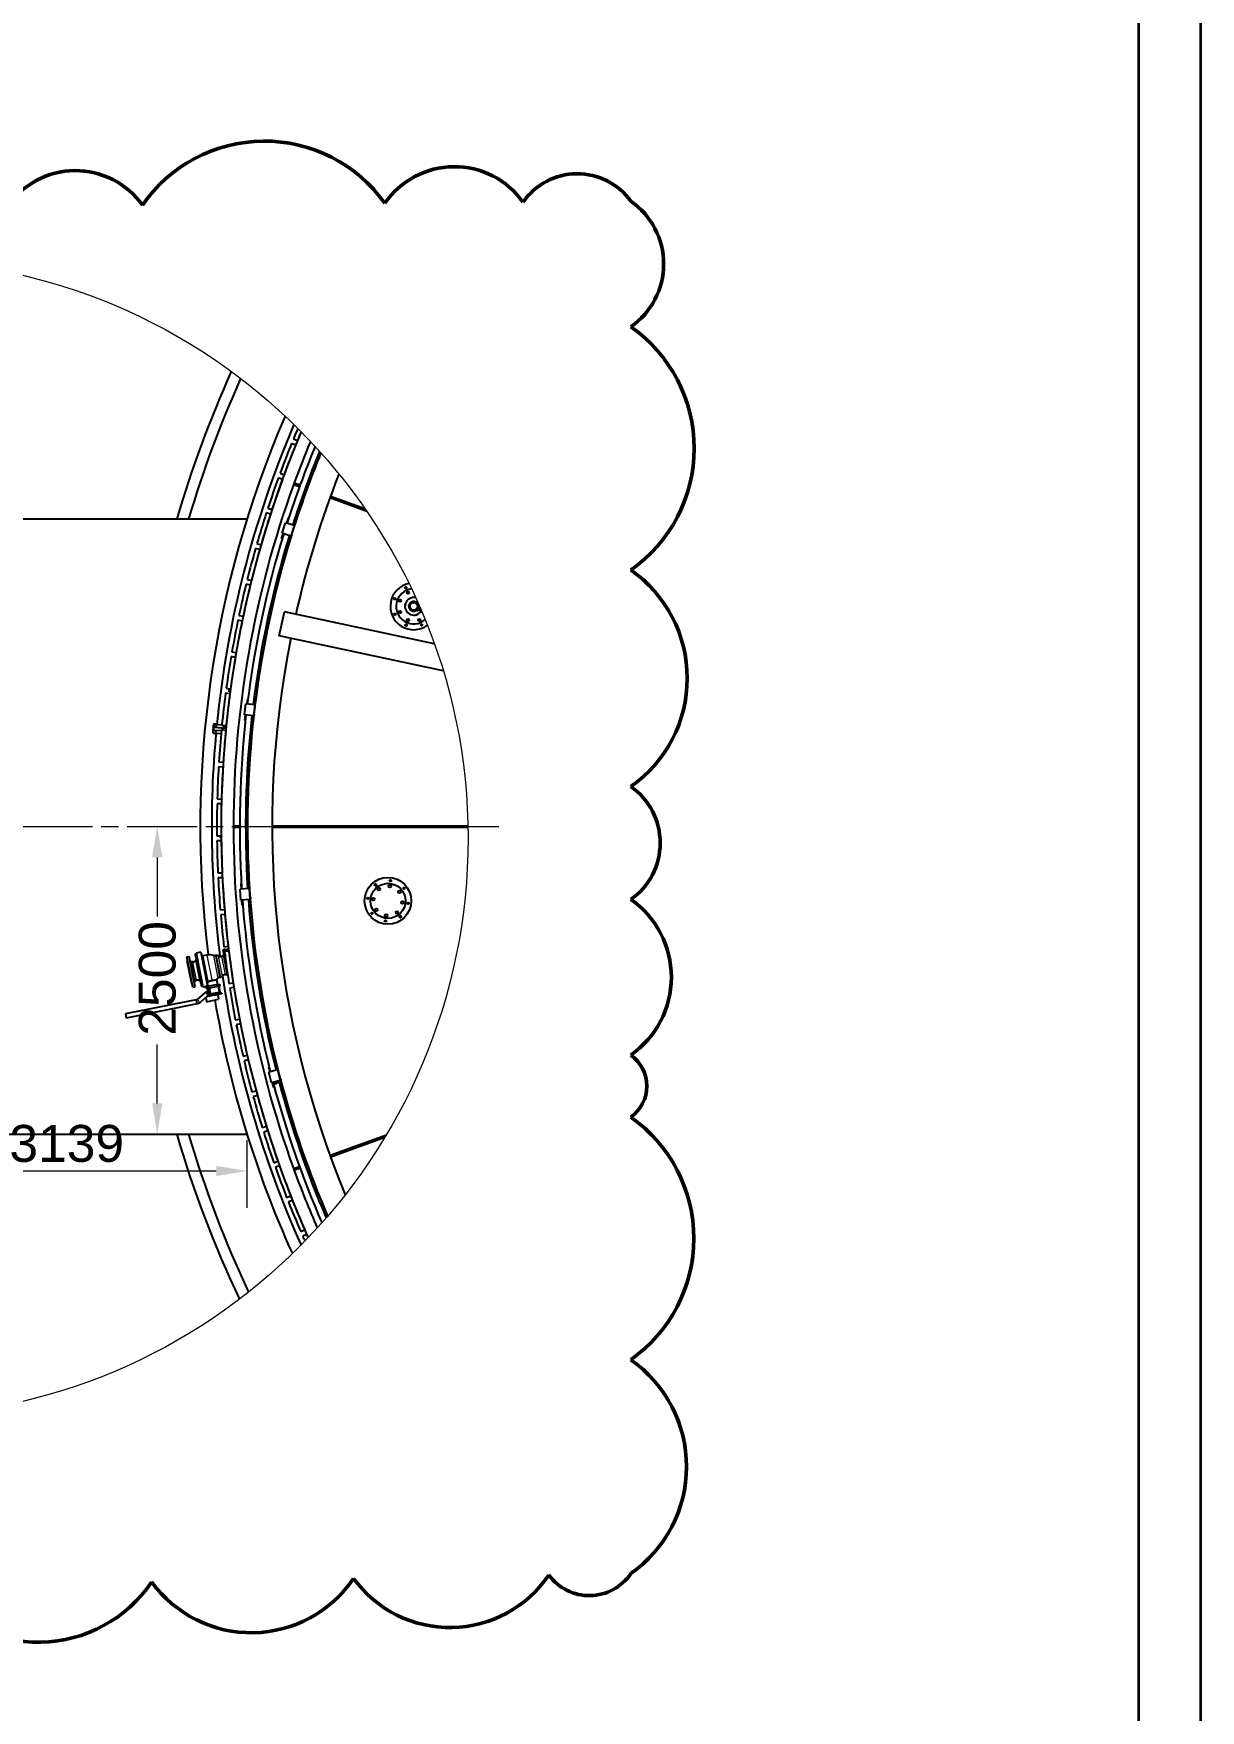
# Model space of a CAD drawing. Header units: millimetres. Extents: x 0 to 89100, y 0 to 63000.
# Drawn here: x 74868 to 89100, y 21588 to 42037 of the extents above; entities that cross this region are included whole.
import ezdxf

# ---------------------------------------------------------------- set-up
doc = ezdxf.new("R2010")
doc.units = ezdxf.units.MM
doc.header["$LTSCALE"] = 150
doc.linetypes.add('CHAIN', pattern=[0.3543, 0.2362, -0.0295, 0.0591, -0.0295])
doc.layers.get('0').update_dxf_attribs({"lineweight": 18})
for name, color, linetype, lineweight in [('Border', 7, 'Continuous', 35), ('Centerline', 7, 'Continuous', 18), ('Detail Boundary', 7, 'Continuous', 18), ('Dimension', 7, 'Continuous', 18), ('Visible', 7, 'Continuous', 25), ('Visible Narrow', 7, 'Continuous', 18)]:
    doc.layers.add(name, color=color, linetype=linetype, lineweight=lineweight)
doc.layers.add('Revision', color=1, linetype='Continuous', lineweight=50, true_color=0xff0000)
doc.styles.add('Title', font='arial.ttf')
doc.dimstyles.new('Default - Method 2b', dxfattribs={"dimscale": 150, "dimtxt": 3, "dimasz": 2.5, "dimexe": 3, "dimexo": 0.5, "dimgap": 0.7, "dimtad": 0, "dimtoh": 1, "dimdec": 1, "dimrnd": 1e-08, "dimtxsty": 'Title', "dimcen": 0.09, "dimdle": 10, "dimclrd": 256, "dimclre": 256, "dimclrt": 7, "dimadec": 0, "dimazin": 2, "dimtfac": 0.833333, "dimtdec": 1, "dimtmove": 0, "dimatfit": 3, "dimfxl": 1, "dimtolj": 1, "dimlwd": -1, "dimlwe": -1, "dimarcsym": 0})

# ---------------------------------------------------------------- blocks, each defined once
blk = doc.blocks.new('Borders Bigadan Border')
at = {"layer": 'Border'}
for p, q in [((594, 420), (594, 0)), ((589, 5), (589, 415))]:
    blk.add_line(p, q, dxfattribs=at)
blk = doc.blocks.new('2dTransSymbol1')
at = {"layer": 'Detail Boundary'}
blk.add_circle((487.42, 214.82), 47.03, dxfattribs=at)
blk = doc.blocks.new('*D29')
at = {"layer": 'Defpoints', "color": 0, "transparency": 16777216}
for p in [(75970, 32366), (75095, 28616), (76377, 28616)]:
    blk.add_point(p, dxfattribs=at)
at = {"layer": 'Dimension', "transparency": 16777216}
for p, q in [((76377, 31991), (76377, 31271)), ((76377, 28991), (76377, 29711))]:
    blk.add_line(p, q, dxfattribs=at)
for points in [[(76314, 31991), (76439, 31991), (76377, 32366)], [(76314, 28991), (76439, 28991), (76377, 28616)]]:
    blk.add_solid(points, dxfattribs=at)
at = {"layer": 'Dimension', "color": 7, "transparency": 16777216, "insert": (76607, 29816), "char_height": 450, "attachment_point": 7, "rotation": 90, "style": 'Title'}
blk.add_mtext('\\A1;2500', dxfattribs=at)
blk = doc.blocks.new('*D32')
at = {"layer": 'Defpoints', "color": 0, "transparency": 16777216}
for p in [(77471, 28616), (77471, 28167), (72762, 27042)]:
    blk.add_point(p, dxfattribs=at)
at = {"layer": 'Dimension', "transparency": 16777216}
for p, q in [((77471, 28541), (77471, 27717)), ((73137, 28167), (77096, 28167))]:
    blk.add_line(p, q, dxfattribs=at)
for points in [[(73137, 28230), (73137, 28105), (72762, 28167)], [(77096, 28230), (77096, 28105), (77471, 28167)]]:
    blk.add_solid(points, dxfattribs=at)
at = {"layer": 'Dimension', "color": 7, "transparency": 16777216, "insert": (74574, 28272), "char_height": 450, "attachment_point": 7, "style": 'Title'}
blk.add_mtext('\\A1;3139', dxfattribs=at)
blk = doc.blocks.new('RevisionCloud11')
at = {"layer": 'Revision'}
for centre, radius, start, end in [((517.88, 259.47), 12.03, 35.4686, 145.4686), ((433.94, 259.68), 10.47, 35.4686, 145.4686), ((450.82, 260), 10.14, 35.4686, 145.4686), ((479.96, 259.85), 10.82, 35.4686, 145.4686), ((465.09, 261.75), 7.31, 35.4686, 145.4686), ((502.52, 262.4), 6.7, 35.4686, 145.4686), ((533.33, 262.56), 6.86, 35.4686, 145.4686), ((543.33, 263.5), 5.35, 35.4686, 145.4686), ((492.91, 263.28), 5.02, 35.4686, 145.4686), ((544.12, 261.51), 6.23, 304.9956, 54.9956), ((430.17, 258.74), 8.41, 125.2858, 235.2858), ((540.76, 246.52), 12.07, 304.9956, 54.9956), ((429.12, 246.55), 6.47, 125.2858, 235.2858), ((428.15, 237.4), 4.69, 125.2858, 235.2858), ((541.52, 227.83), 10.75, 304.9956, 54.9956), ((428.2, 229.69), 4.72, 125.2858, 235.2858), ((429.02, 220.85), 6.07, 125.2858, 235.2858), ((544.47, 214.44), 5.6, 304.9956, 54.9956), ((428.22, 212.1), 4.61, 125.2858, 235.2858), ((543.25, 203.53), 7.73, 304.9956, 54.9956), ((427.77, 205.25), 3.75, 125.2858, 235.2858), ((428.45, 198.19), 4.87, 125.2858, 235.2858), ((545.92, 194.68), 3.07, 304.9956, 54.9956), ((432.64, 184.34), 12.06, 125.2858, 235.2858), ((540.77, 182.3), 12.04, 304.9956, 54.9956), ((429.66, 168.93), 6.74, 125.2858, 235.2858), ((541.6, 163.74), 10.61, 304.9956, 54.9956), ((429.52, 158.16), 6.4, 125.2858, 235.2858), ((482.19, 159.68), 10.08, 216.0147, 326.0147), ((499.52, 160.57), 11.1, 216.0147, 326.0147), ((516.83, 160.26), 10.02, 216.0147, 326.0147), ((532.98, 160.35), 9.69, 216.0147, 326.0147), ((544.31, 157.33), 4.07, 216.0147, 326.0147), ((426.4, 153.28), 0.644, 216.0147, 326.0147), ((436.75, 160.06), 12.14, 216.0147, 326.0147), ((451.84, 156.92), 6.2, 216.0147, 326.0147), ((462.11, 157.18), 6.34, 216.0147, 326.0147), ((470.67, 156.03), 4.07, 216.0147, 326.0147)]:
    blk.add_arc(centre, radius, start, end, dxfattribs=at)

msp = doc.modelspace()

# ---------------------------------------------------------------- linework, layer by layer
at = {"layer": 'Centerline', "linetype": 'CHAIN', "ltscale": 23.990969}
msp.add_line((65811.8, 32365.54), (80541.24, 32365.54), dxfattribs=at)
at = {"layer": 'Visible'}
for p, q in [((78064.66, 37019.23), (78016.06, 37039.09)), ((78038.76, 37094.64), (78087.36, 37074.77)), ((77903.24, 36599.8), (77853.95, 36617.88)), ((77874.62, 36674.21), (77923.91, 36656.13)), ((78111.13, 36509.37), (78039.45, 36535.46)), ((78047.66, 36558.01), (78119.34, 36531.93)), ((78200.84, 36476.72), (78179.21, 36484.59)), ((78187.42, 36507.15), (78209.06, 36499.27)), ((77725.85, 36248.1), (77775.76, 36231.82)), ((78932.3, 36210.49), (78483.5, 36373.84)), ((78491.71, 36396.39), (78908.79, 36244.59)), ((77470.85, 36115.54), (68053.5, 36115.54)), ((77757.16, 36174.78), (77707.25, 36191.06)), ((77901.48, 35942.4), (77941.88, 36071.21)), ((78046.36, 36038.44), (77941.88, 36071.21)), ((77953.78, 36069.05), (77953.33, 36067.62)), ((77972.18, 36127.73), (77953.78, 36069.05)), ((77979.08, 36125.57), (77972.18, 36127.73)), ((78046.36, 36038.44), (78005.96, 35909.63)), ((78042.94, 36017.51), (78015.11, 35928.77)), ((78019.4, 35927.42), (78047.23, 36016.16)), ((78042.77, 36026.99), (78045.63, 36026.09)), ((78042.94, 36017.51), (78045.63, 36026.09)), ((78044.12, 36031.28), (78051.27, 36029.04)), ((78047.23, 36016.16), (78051.27, 36029.04)), ((78070.12, 36097.01), (78048.21, 36103.89)), ((77592.66, 35816.88), (77643.13, 35802.42)), ((77894.07, 35878.69), (77912.48, 35937.37)), ((77900.97, 35876.53), (77894.07, 35878.69)), ((78005.96, 35909.63), (77901.48, 35942.4)), ((77912.93, 35938.81), (77912.48, 35937.37)), ((77991.98, 35847.99), (77970.1, 35854.85)), ((78008.2, 35916.78), (78015.36, 35914.54)), ((78009.55, 35921.08), (78012.41, 35920.18)), ((78015.11, 35928.77), (78012.41, 35920.18)), ((78019.4, 35927.42), (78015.36, 35914.54)), ((77626.6, 35744.74), (77576.13, 35759.2)), ((77475.21, 35381.1), (77526.17, 35368.48)), ((77511.75, 35310.24), (77460.79, 35322.85)), ((77865.05, 34691.99), (77927.43, 34985.44)), ((79756.2, 34596.68), (77927.43, 34985.44)), ((79534.21, 35101.78), (79552.58, 35101.78)), ((79534.21, 35002.5), (79552.58, 35002.5)), ((79552.89, 35100.89), (79553.78, 35100.89)), ((79552.89, 35003.39), (79568.53, 35003.39)), ((79558.3, 35080.64), (79558.3, 35080.64)), ((79561.3, 35063.8), (79562.53, 35063.8)), ((79561.3, 35040.48), (79562.53, 35040.48)), ((79561.74, 35061.42), (79562.53, 35061.42)), ((79561.74, 35042.86), (79562.53, 35042.86)), ((79562.53, 35063.8), (79562.53, 35061.42)), ((79562.53, 35042.86), (79562.53, 35061.42)), ((79562.53, 35060.39), (79568.53, 35060.39)), ((79562.53, 35043.89), (79568.53, 35043.89)), ((79562.53, 35042.86), (79562.53, 35040.48)), ((79568.53, 35063.61), (79568.53, 35067.65)), ((79568.53, 35063.61), (79568.53, 35062.64)), ((79568.53, 35060.39), (79568.53, 35062.64)), ((79568.53, 35062.64), (79570.74, 35062.64)), ((79568.53, 35041.64), (79568.53, 35043.89)), ((79568.53, 35041.64), (79568.53, 35040.67)), ((79568.53, 35041.64), (79576.03, 35041.64)), ((79568.53, 35024.61), (79568.53, 35040.67)), ((79568.53, 35024.61), (79568.53, 35023.64)), ((79568.53, 35023.64), (79568.53, 35022.67)), ((79568.53, 35023.64), (79576.03, 35023.64)), ((79568.53, 35006.61), (79568.53, 35022.67)), ((79568.53, 35006.61), (79568.53, 35005.64)), ((79568.53, 35003.39), (79568.53, 35005.64)), ((79568.53, 35005.64), (79576.03, 35005.64)), ((79576.03, 35041.64), (79576.03, 35023.64)), ((79576.03, 35038.64), (79581.24, 35038.64)), ((79576.03, 35023.64), (79576.03, 35005.64)), ((79576.03, 35008.64), (79583.53, 35008.64)), ((79583.53, 35033.38), (79583.53, 35023.64)), ((79583.53, 35023.64), (79587.75, 35023.64)), ((79583.53, 35023.64), (79583.53, 35005.64)), ((79583.53, 35005.64), (79595.51, 35005.64)), ((77412.75, 34871.85), (77361.37, 34882.61)), ((77373.66, 34941.34), (77425.05, 34930.58)), ((79865, 34266.84), (77865.05, 34691.99)), ((77329.74, 34430.17), (77278, 34439.05)), ((77288.15, 34498.18), (77339.89, 34489.3)), ((77262.82, 33985.75), (77210.79, 33992.75)), ((77218.79, 34052.22), (77270.82, 34045.22)), ((77253, 34008.48), (77255.55, 34047.27)), ((77253, 34008.48), (77265.73, 34007.65)), ((77440.57, 33729.69), (77456.45, 33863.75)), ((77565.19, 33850.87), (77456.45, 33863.75)), ((77468.54, 33863.83), (77468.37, 33862.34)), ((77475.78, 33924.9), (77468.54, 33863.83)), ((77482.95, 33924.05), (77475.78, 33924.9)), ((77565.19, 33850.87), (77549.31, 33716.81)), ((77565.7, 33829.66), (77554.76, 33737.31)), ((77577.58, 33912.84), (77554.9, 33915.53)), ((77559.23, 33736.78), (77570.17, 33829.13)), ((77563.78, 33838.95), (77566.76, 33838.6)), ((77564.31, 33843.42), (77571.76, 33842.54)), ((77565.7, 33829.66), (77566.76, 33838.6)), ((77570.17, 33829.13), (77571.76, 33842.54)), ((77057.03, 33513.28), (77062.92, 33603.08)), ((77065.95, 33615.62), (77058.4, 33500.45)), ((77098.83, 33613.47), (77065.95, 33615.62)), ((77158.81, 33533.62), (77068.4, 33539.55)), ((77070.85, 33576.97), (77214.81, 33567.53)), ((77091.28, 33498.3), (77093.87, 33537.88)), ((77096.32, 33575.3), (77098.83, 33613.47)), ((77165.92, 33604), (77098.53, 33609.01)), ((77212.08, 33539.2), (77159.83, 33544.31)), ((77165.66, 33604.02), (77217.91, 33598.92)), ((77186.17, 33602.02), (77184.04, 33569.55)), ((77191.27, 33577.01), (77186.3, 33602.01)), ((77190.75, 33569.11), (77191.27, 33577.01)), ((77206.43, 33576.01), (77191.27, 33577.01)), ((77205.91, 33568.12), (77206.43, 33576.01)), ((77206.43, 33576.01), (77214.33, 33578.31)), ((77213.62, 33567.61), (77214.33, 33578.31)), ((77215.86, 33578.21), (77214.33, 33578.31)), ((77549.31, 33716.81), (77440.57, 33729.69)), ((77445.08, 33665.71), (77452.31, 33726.79)), ((77452.25, 33664.86), (77445.08, 33665.71)), ((77452.49, 33728.27), (77452.31, 33726.79)), ((77546.89, 33653.65), (77524.2, 33656.34)), ((77550.19, 33724.25), (77557.64, 33723.37)), ((77550.72, 33728.72), (77553.7, 33728.37)), ((77554.76, 33737.31), (77553.7, 33728.37)), ((77559.23, 33736.78), (77557.64, 33723.37)), ((77091.28, 33498.3), (77058.4, 33500.45)), ((77155.6, 33499.12), (77091.57, 33502.76)), ((77128.85, 33154.2), (77181.25, 33150.99)), ((77177.58, 33091.11), (77125.18, 33094.31)), ((77159.39, 32642.05), (77106.9, 32643.35)), ((77108.39, 32703.33), (77160.87, 32702.03)), ((77306.3, 32377.54), (77382.58, 32377.54)), ((77382.58, 32353.54), (77306.3, 32353.54)), ((77455.03, 32377.54), (77477.99, 32377.54)), ((77477.99, 32353.54), (77455.03, 32353.54)), ((77778.78, 32377.54), (80166, 32377.54)), ((80166.49, 32353.54), (77778.79, 32353.54)), ((77850.28, 32353.54), (77851.85, 32377.54)), ((77851.85, 32377.54), (77850.28, 32353.54)), ((77854.86, 32377.54), (77853.28, 32353.54)), ((77884.92, 32377.54), (77883.35, 32353.54)), ((77893.94, 32377.54), (77892.37, 32353.54)), ((77898.45, 32377.54), (77896.88, 32353.54)), ((77896.88, 32353.54), (77898.45, 32377.54)), ((77901.39, 32353.54), (77902.96, 32377.54)), ((77910.41, 32353.54), (77911.98, 32377.54)), ((77940.47, 32353.54), (77942.04, 32377.54)), ((77943.48, 32353.54), (77945.05, 32377.54)), ((77943.48, 32353.54), (77945.05, 32377.54)), ((78125.51, 32353.54), (78127.08, 32377.54)), ((78125.51, 32353.54), (78127.08, 32377.54)), ((77104.31, 32252.02), (77156.81, 32252.63)), ((77157.5, 32192.63), (77105.01, 32192.03)), ((77139.22, 32238.38), (77140.14, 32252.44)), ((77139.22, 32238.38), (77151.2, 32237.6)), ((77116.63, 31800.86), (77169.07, 31803.37)), ((77171.94, 31743.44), (77119.5, 31740.93)), ((77496.92, 31612.05), (77387.68, 31604.59)), ((77396.87, 31469.9), (77387.68, 31604.59)), ((77402.57, 31668.75), (77395.36, 31668.26)), ((77395.36, 31668.26), (77399.55, 31606.9)), ((77399.55, 31606.9), (77399.65, 31605.41)), ((77497.89, 31675.26), (77474.86, 31673.69)), ((77496.92, 31612.05), (77506.11, 31477.36)), ((77497.43, 31604.56), (77504.92, 31605.07)), ((77497.74, 31600.07), (77500.73, 31600.28)), ((77501.35, 31591.3), (77500.73, 31600.28)), ((77501.35, 31591.3), (77507.68, 31498.51)), ((77505.83, 31591.6), (77504.92, 31605.07)), ((77512.17, 31498.82), (77505.83, 31591.6)), ((77507.68, 31498.51), (77508.29, 31489.53)), ((77512.17, 31498.82), (77513.08, 31485.35)), ((77145.32, 31350.45), (77197.64, 31354.86)), ((77202.68, 31295.07), (77150.37, 31290.66)), ((77506.11, 31477.36), (77396.87, 31469.9)), ((77408.84, 31470.72), (77408.94, 31469.22)), ((77413.13, 31407.87), (77408.94, 31469.22)), ((77420.34, 31408.36), (77413.13, 31407.87)), ((77515.71, 31414.87), (77492.62, 31413.29)), ((77505.3, 31489.33), (77508.29, 31489.53)), ((77505.6, 31484.84), (77513.08, 31485.35)), ((77190.35, 30901.37), (77242.47, 30907.68)), ((76738.77, 30776.38), (76766.73, 30781.94)), ((76811.95, 30408.59), (76738.77, 30776.38)), ((76743.73, 30728.43), (76747.63, 30731.85)), ((76798.17, 30454.79), (76743.73, 30728.43)), ((76839.9, 30414.15), (76766.73, 30781.94)), ((76810.35, 30716.45), (76790.37, 30715.5)), ((76852.48, 30813.68), (76838.95, 30810.99)), ((76838.95, 30810.99), (76840.98, 30800.8)), ((76854.51, 30803.49), (76840.98, 30800.8)), ((76840.98, 30800.8), (76845.03, 30780.41)), ((76858.57, 30783.1), (76845.03, 30780.41)), ((76845.03, 30780.41), (76847.06, 30770.22)), ((76845.63, 30736.4), (76851.92, 30745.81)), ((76860.59, 30772.91), (76847.06, 30770.22)), ((76861.62, 30766.02), (76848.42, 30763.39)), ((76848.42, 30763.39), (76848.96, 30760.66)), ((76862.49, 30763.36), (76848.96, 30760.66)), ((76848.96, 30760.66), (76852.47, 30743.01)), ((76909.45, 30833.28), (76852.08, 30821.87)), ((76852.08, 30821.87), (76934.03, 30409.94)), ((76866.01, 30745.7), (76852.47, 30743.01)), ((76852.47, 30743.01), (76855.98, 30725.35)), ((76852.48, 30813.68), (76854.51, 30803.49)), ((76853.32, 30809.48), (76854.5, 30809.71)), ((76854.51, 30803.49), (76858.57, 30783.1)), ((76869.52, 30728.05), (76855.98, 30725.35)), ((76858.57, 30783.1), (76860.59, 30772.91)), ((76859.76, 30777.11), (76860.93, 30777.35)), ((76862.49, 30763.36), (76866.01, 30745.7)), ((76862.79, 30761.88), (76863.96, 30762.12)), ((76878.35, 30683.65), (76864.82, 30680.96)), ((76864.82, 30680.96), (76866.85, 30670.76)), ((76866.01, 30745.7), (76869.52, 30728.05)), ((76880.38, 30673.46), (76866.85, 30670.76)), ((76869.23, 30729.52), (76870.4, 30729.75)), ((76878.35, 30683.65), (76880.38, 30673.46)), ((76879.19, 30679.45), (76880.37, 30679.68)), ((76880.38, 30673.46), (76884.44, 30653.07)), ((76909.45, 30833.28), (76991.41, 30421.35)), ((76981.42, 30800.19), (76933.24, 30790.6)), ((77093.87, 30795.03), (77084.98, 30793.26)), ((77161.65, 30785.4), (77183.87, 30793.68)), ((77208.08, 30869.75), (77180.13, 30864.19)), ((77222.86, 30649.37), (77180.13, 30864.19)), ((77249.68, 30848.11), (77197.56, 30841.8)), ((77213.26, 30843.7), (77208.08, 30869.75)), ((77225.73, 30873.26), (77237.5, 30875.6)), ((77231.18, 30845.87), (77225.73, 30873.26)), ((76855.13, 30491.36), (76836.31, 30484.59)), ((76866.85, 30670.76), (76870.9, 30650.38)), ((76884.44, 30653.07), (76870.9, 30650.38)), ((76870.9, 30650.38), (76872.93, 30640.19)), ((76886.46, 30642.88), (76872.93, 30640.19)), ((76897.83, 30585.73), (76884.3, 30583.03)), ((76884.3, 30583.03), (76887.81, 30565.38)), ((76884.44, 30653.07), (76886.46, 30642.88)), ((76885.63, 30647.08), (76886.8, 30647.31)), ((76901.35, 30568.07), (76887.81, 30565.38)), ((76887.81, 30565.38), (76891.32, 30547.73)), ((76904.86, 30550.42), (76891.32, 30547.73)), ((76895.36, 30486.43), (76904.77, 30480.14)), ((76897.83, 30585.73), (76901.35, 30568.07)), ((76898.13, 30584.25), (76899.3, 30584.49)), ((76913.69, 30506.02), (76900.16, 30503.33)), ((76902.18, 30493.13), (76900.16, 30503.33)), ((76901.35, 30568.07), (76904.86, 30550.42)), ((76915.72, 30495.83), (76902.18, 30493.13)), ((76902.18, 30493.13), (76906.24, 30472.75)), ((76904.57, 30551.89), (76905.74, 30552.12)), ((76919.77, 30475.44), (76906.24, 30472.75)), ((76906.24, 30472.75), (76908.27, 30462.56)), ((76913.69, 30506.02), (76915.72, 30495.83)), ((76914.53, 30501.82), (76915.7, 30502.05)), ((76915.72, 30495.83), (76919.77, 30475.44)), ((76919.77, 30475.44), (76921.8, 30465.25)), ((76920.97, 30469.45), (76922.14, 30469.68)), ((77097.74, 30499.92), (77109.76, 30439.55)), ((77147.14, 30527.28), (77138.25, 30525.51)), ((77206.07, 30562.12), (77229.77, 30562.97)), ((76798.17, 30454.79), (76803.09, 30453.12)), ((76811.95, 30408.59), (76839.9, 30414.15)), ((76963.79, 30345.76), (76864.69, 30258.84)), ((76975.74, 30288.41), (76898.31, 30220.5)), ((76921.8, 30465.25), (76908.27, 30462.56)), ((76923.16, 30458.42), (76909.63, 30455.73)), ((76909.63, 30455.73), (76910.17, 30453)), ((76923.7, 30455.69), (76910.17, 30453)), ((76913.68, 30435.34), (76910.17, 30453)), ((76927.22, 30438.04), (76913.68, 30435.34)), ((76913.68, 30435.34), (76917.19, 30417.69)), ((76930.73, 30420.38), (76917.19, 30417.69)), ((76917.19, 30417.69), (76917.74, 30414.96)), ((76931.27, 30417.65), (76917.74, 30414.96)), ((76923.16, 30458.42), (76923.7, 30455.69)), ((76923.7, 30455.69), (76927.22, 30438.04)), ((76924, 30454.22), (76925.17, 30454.45)), ((76927.22, 30438.04), (76930.73, 30420.38)), ((76930.44, 30421.85), (76931.61, 30422.09)), ((76930.73, 30420.38), (76931.27, 30417.65)), ((76991.41, 30421.35), (76934.03, 30409.94)), ((76964.04, 30410.55), (77004.17, 30418.54)), ((76967.99, 30390.69), (76964.04, 30410.55)), ((77008.12, 30398.68), (76967.99, 30390.69)), ((76968.12, 30281.72), (76978.28, 30230.63)), ((76971.32, 30340.86), (76970.25, 30342.08)), ((76978.01, 30290.98), (76987.23, 30292.82)), ((76986.27, 30297.64), (76978.87, 30291.16)), ((76985.64, 30394.21), (77003.64, 30303.73)), ((77011.77, 30305.35), (76985.76, 30300.17)), ((76985.76, 30300.17), (76987.23, 30292.82)), ((76986.18, 30461.07), (76995, 30416.72)), ((77013.23, 30297.99), (76987.23, 30292.82)), ((76989.82, 30319.77), (76988.38, 30321.41)), ((76990.72, 30318.75), (76989.82, 30319.77)), ((77002.09, 30311.52), (76990.15, 30301.05)), ((76990.72, 30318.75), (77000.28, 30320.65)), ((77100.59, 30437.72), (77004.17, 30418.54)), ((77008.12, 30398.68), (77104.54, 30417.86)), ((77009.18, 30398.89), (77027.18, 30308.41)), ((77162.9, 30335.41), (77011.77, 30305.35)), ((77011.77, 30305.35), (77013.23, 30297.99)), ((77069.4, 30309.16), (77013.23, 30297.99)), ((77023.81, 30325.33), (77133.49, 30347.15)), ((77069.4, 30309.16), (77108.2, 30316.88)), ((77100.59, 30437.72), (77140.72, 30445.71)), ((77144.67, 30425.85), (77104.54, 30417.86)), ((77164.36, 30328.06), (77108.2, 30316.88)), ((77114.13, 30318.06), (77125.69, 30259.95)), ((77118.12, 30344.09), (77121.48, 30327.17)), ((77118.86, 30420.71), (77133.49, 30347.15)), ((77127.02, 30422.33), (77145.02, 30331.86)), ((77144.67, 30425.85), (77140.72, 30445.71)), ((77162.9, 30335.41), (77164.36, 30328.06)), ((77251.65, 30454.22), (77303.51, 30462.42)), ((77312.88, 30403.16), (77261.02, 30394.96)), ((76853.19, 30253.15), (75989.62, 30081.35)), ((75989.62, 30081.35), (75999.57, 30031.33)), ((76863.14, 30203.13), (75999.57, 30031.33)), ((76858.17, 30228.14), (76853.19, 30253.15)), ((76863.14, 30203.13), (76858.17, 30228.14)), ((76978.28, 30230.63), (77125.69, 30259.95)), ((77329.15, 30009.6), (77380.68, 30019.67)), ((77392.19, 29960.79), (77340.67, 29950.71)), ((77422.75, 29568.08), (77473.87, 29580.02)), ((77487.52, 29521.59), (77436.39, 29509.65)), ((77833.78, 29461.68), (77810.83, 29455.72)), ((77740.7, 29437.5), (77733.71, 29435.68)), ((77733.71, 29435.68), (77749.17, 29376.16)), ((77843.92, 29399.22), (77737.93, 29371.69)), ((77771.88, 29241.03), (77737.93, 29371.69)), ((77749.17, 29376.16), (77749.55, 29374.71)), ((77877.86, 29268.56), (77771.88, 29241.03)), ((77783.49, 29244.04), (77783.87, 29242.59)), ((77799.33, 29183.07), (77783.87, 29242.59)), ((77862.62, 29254.52), (77792.62, 29235.85)), ((77865.32, 29244.4), (77795.33, 29225.68)), ((77797.91, 29237.25), (77827.62, 29245.18)), ((77843.92, 29399.22), (77877.86, 29268.56)), ((77845.8, 29391.96), (77853.06, 29393.85)), ((77846.93, 29387.61), (77849.84, 29388.36)), ((77852.1, 29379.65), (77849.84, 29388.36)), ((77852.1, 29379.65), (77875.48, 29289.64)), ((77856.46, 29380.78), (77853.06, 29393.85)), ((77879.84, 29290.77), (77856.46, 29380.78)), ((77857.34, 29253.11), (77858.54, 29251.91)), ((77860.04, 29242.99), (77860.49, 29244.63)), ((77874.84, 29280.17), (77877.75, 29280.93)), ((77875.48, 29289.64), (77877.75, 29280.93)), ((77875.97, 29275.82), (77883.23, 29277.7)), ((77879.84, 29290.77), (77883.23, 29277.7)), ((77532.31, 29130.25), (77582.97, 29144.04)), ((77598.73, 29086.14), (77548.07, 29072.35)), ((77797.91, 29237.25), (77797.46, 29235.59)), ((77797.91, 29237.26), (77797.91, 29237.25)), ((77806.32, 29184.88), (77799.33, 29183.07)), ((77800.62, 29227.11), (77799.4, 29228.32)), ((77800.62, 29227.11), (77830.33, 29235.04)), ((77800.62, 29227.11), (77800.62, 29227.09)), ((77899.5, 29209.09), (77876.45, 29203.1)), ((77657.7, 28696.69), (77707.82, 28712.31)), ((77725.67, 28655.02), (77675.55, 28639.4)), ((68053.5, 28615.54), (77470.85, 28615.54)), ((78484.64, 28357.66), (79170.95, 28607.45)), ((79151.32, 28574.77), (78492.86, 28335.11)), ((77798.75, 28267.96), (77848.27, 28285.39)), ((77868.19, 28228.8), (77818.67, 28211.37)), ((78039.45, 28195.62), (78111.13, 28221.71)), ((78179.21, 28246.49), (78201.98, 28254.78)), ((78210.2, 28232.23), (78187.42, 28223.94)), ((78119.34, 28199.16), (78047.66, 28173.07)), ((77955.28, 27844.65), (78004.13, 27863.86)), ((78026.09, 27808.03), (77977.24, 27788.81)), ((78127.07, 27427.29), (78175.19, 27448.27)), ((78199.17, 27393.27), (78151.04, 27372.29))]:
    msp.add_line(p, q, dxfattribs=at)
for centre, radius in [((79408.05, 35279.95), 10.5), ((79435.9, 35218.44), 13.5), ((79275.29, 35144.83), 10.5), ((79338.48, 35121.02), 13.5), ((79338.48, 34983.26), 13.5), ((79504.78, 35052.14), 57.71), ((79504.78, 35052.14), 44.98), ((79276.96, 34955.41), 10.5), ((79412.09, 34822.65), 10.5), ((79435.9, 34885.84), 13.5), ((79573.66, 34885.84), 13.5), ((79601.51, 34824.32), 10.5), ((79190.58, 31460.85), 285), ((79220.72, 31706.51), 10.5), ((78944.92, 31490.98), 10.5), ((79190.58, 31460.85), 213.75), ((79011.92, 31482.76), 16.5), ((79011.92, 31482.76), 16.12), ((79038.18, 31655.86), 10.5), ((79079.75, 31602.68), 16.5), ((79079.75, 31602.68), 16.12), ((79212.5, 31639.51), 16.5), ((79212.5, 31639.51), 16.12), ((79332.41, 31571.68), 16.5), ((79332.41, 31571.68), 16.12), ((79385.6, 31613.24), 10.5), ((78995.56, 31308.45), 10.5), ((79048.75, 31350.01), 16.5), ((79048.75, 31350.01), 16.12), ((79168.66, 31282.19), 16.5), ((79168.66, 31282.19), 16.12), ((79301.41, 31319.02), 16.5), ((79301.41, 31319.02), 16.12), ((79369.24, 31438.93), 16.5), ((79369.24, 31438.93), 16.12), ((79436.24, 31430.71), 10.5), ((79160.44, 31215.19), 10.5), ((79342.98, 31265.83), 10.5)]:
    msp.add_circle(centre, radius, dxfattribs=at)
for centre, radius, start, end in [((89531.3, 32365.54), 13449, 155.631861, 163.809544), ((89531.3, 32365.54), 13311, 155.762633, 163.637001), ((89531.3, 32365.54), 12630, 156.650629, 187.108321), ((89531.3, 32365.54), 12490.35, 156.888808, 174.288022), ((89531.3, 32365.54), 12427.5, 157.00298, 157.633203), ((89531.3, 32365.54), 12375, 157.101803, 203.895985), ((89531.3, 32365.54), 12427.5, 157.909827, 159.714127), ((89531.3, 32365.54), 12375, 157.910414, 159.713541), ((89531.3, 32365.54), 12225, 157.402139, 159.943759), ((89531.3, 32365.54), 12375, 157.101803, 157.632616), ((89531.3, 32365.54), 12148.72, 157.565525, 162.268046), ((89531.3, 32365.54), 12076.27, 157.727697, 162.266136), ((89531.3, 32365.54), 12427.5, 159.990752, 161.795052), ((89531.3, 32365.54), 12225, 160.056241, 179.943759), ((89531.3, 32365.54), 12375, 159.991339, 161.794466), ((89531.3, 32365.54), 12225, 159.943759, 160.056241), ((89531.3, 32365.54), 11542.5, 159.940433, 160.059567), ((89531.3, 32365.54), 12427.5, 162.071677, 163.875977), ((89531.3, 32365.54), 12375, 162.072264, 163.87539), ((89531.3, 32365.54), 12148.72, 162.904736, 172.926587), ((89531.3, 32365.54), 12076.27, 162.906646, 172.924677), ((89531.3, 32365.54), 12427.5, 164.152602, 165.956902), ((89531.3, 32365.54), 12375, 164.153188, 165.956315), ((89531.3, 32365.54), 12427.5, 166.233526, 168.037827), ((89531.3, 32365.54), 12375, 166.234113, 168.03724), ((79504.78, 35052.14), 285, 101.917665, 305.842094), ((79504.78, 35052.14), 213.75, 97.126784, 310.632975), ((79504.78, 35052.14), 107.25, 77.204382, 330.555377), ((79504.78, 35052.14), 106.82, 77.027184, 330.732575), ((79504.78, 35052.14), 58.04, 58.786562, 301.213438), ((79411.03, 35052.14), 150, 6.231001, 10.952784), ((79411.03, 35052.14), 150, 349.047216, 353.768999), ((79504.78, 35052.14), 58.04, 354.259449, 5.740551), ((89531.3, 32365.54), 12427.5, 168.314451, 170.118752), ((89531.3, 32365.54), 12375, 168.315038, 170.118165), ((89531.3, 32365.54), 12427.5, 170.395376, 172.199677), ((89531.3, 32365.54), 12375, 170.395963, 172.19909), ((89531.3, 32365.54), 12427.5, 172.476301, 174.280601), ((89531.3, 32365.54), 12375, 172.476888, 174.280015), ((77957.79, 33499.33), 900, 174.896599, 177.60218), ((77355.94, 33538.78), 300, 165.158845, 167.622463), ((77110.18, 33555.6), 46.11, 154.153162, 198.345617), ((77068.55, 33541.8), 2.25, 198.345617, 266.24939), ((77070.71, 33574.73), 2.25, 86.24939, 154.153162), ((89531.3, 32365.54), 12427.5, 174.557226, 176.361526), ((89531.3, 32365.54), 12375, 174.557813, 176.36094), ((89531.3, 32365.54), 12148.72, 173.563277, 183.585128), ((89531.3, 32365.54), 12076.27, 173.565187, 183.583218), ((89531.3, 32365.54), 12490.35, 174.776464, 187.280089), ((77355.94, 33538.78), 300, 184.876316, 187.339934), ((89531.3, 32365.54), 12427.5, 176.638151, 178.442451), ((89531.3, 32365.54), 12375, 176.638738, 178.441864), ((89531.3, 32365.54), 12427.5, 178.719076, 180.523376), ((89531.3, 32365.54), 12375, 178.719662, 180.522789), ((89531.3, 32365.54), 12225, 179.943759, 180.056241), ((89531.3, 32365.54), 12225, 180.056241, 199.943759), ((89531.3, 32365.54), 12427.5, 180.8, 182.604301), ((77152.37, 32255.56), 18, 266.24939, 284.732145), ((89531.3, 32365.54), 12375, 180.800587, 182.603714), ((89531.3, 32365.54), 12427.5, 182.880925, 184.685226), ((89531.3, 32365.54), 12375, 182.881512, 184.684639), ((89531.3, 32365.54), 12427.5, 184.96185, 186.766151), ((89531.3, 32365.54), 12375, 184.962437, 186.765564), ((89531.3, 32365.54), 12148.72, 184.221818, 194.243669), ((89531.3, 32365.54), 12076.27, 184.223728, 194.241759), ((76789.8, 30727.48), 12, 191.251903, 272.721137), ((76808.21, 30761.4), 45, 272.721137, 326.251903), ((76831.85, 30769.78), 30, 347.086657, 11.251903), ((76930.31, 30805.31), 15, 191.251903, 281.251903), ((77013.03, 30641.3), 162, 71.095996, 101.251903), ((77077.66, 30830.04), 37.5, 251.095996, 281.251903), ((77101.18, 30758.25), 37.5, 57.156474, 101.251903), ((77145.93, 30827.56), 45, 237.156474, 290.446295), ((77179.68, 30804.93), 12, 290.446295, 11.251903), ((89531.3, 32365.54), 12427.5, 187.042775, 188.847075), ((77241.01, 30857.95), 18, 72.673737, 101.251903), ((89531.3, 32365.54), 12375, 187.043362, 188.846489), ((76840.37, 30473.3), 12, 109.782668, 191.251903), ((76870.36, 30449.01), 45, 56.251903, 109.782668), ((77013.61, 30638.36), 162, 301.28681, 311.40781), ((77145.57, 30488.73), 37.5, 101.251903, 131.40781), ((77139.82, 30564.05), 37.5, 281.251903, 325.347331), ((77207.68, 30517.15), 45, 92.05751, 145.347331), ((89531.3, 32365.54), 12490.35, 188.371651, 204.10898), ((77230.2, 30550.98), 12, 64.380895, 92.05751), ((76895.41, 30450.31), 30, 11.251903, 29.706275), ((76999.97, 30455.17), 15, 156.840394, 191.251903), ((89531.3, 32365.54), 12630, 189.257716, 189.336016), ((89531.3, 32365.54), 12427.5, 189.1237, 190.928), ((89531.3, 32365.54), 12375, 189.124287, 190.927414), ((89531.3, 32365.54), 12630, 189.63897, 204.347159), ((89531.3, 32365.54), 12427.5, 191.204625, 193.008925), ((89531.3, 32365.54), 12375, 191.205212, 193.008338), ((89531.3, 32365.54), 12427.5, 193.28555, 195.08985), ((89531.3, 32365.54), 12375, 193.286136, 195.089263), ((89531.3, 32365.54), 12148.72, 194.880359, 194.928569), ((77853.25, 29246.6), 7.5, 344.833683, 45.073122), ((89531.3, 32365.54), 12076.27, 194.882269, 194.928569), ((89531.3, 32365.54), 12076.27, 194.978237, 203.270091), ((89531.3, 32365.54), 12427.5, 195.366474, 197.170775), ((89531.3, 32365.54), 12375, 195.367061, 197.170188), ((89531.3, 32365.54), 12148.72, 194.978237, 203.432263), ((77804.7, 29233.63), 7.5, 164.833683, 225.073122), ((89531.3, 32365.54), 12427.5, 197.447399, 199.2517), ((89531.3, 32365.54), 12375, 197.447986, 199.251113), ((89531.3, 32365.54), 13449, 196.190456, 205.365927), ((89531.3, 32365.54), 13311, 196.362999, 205.235155), ((89531.3, 32365.54), 11542.5, 199.940433, 200.059567), ((89531.3, 32365.54), 12375, 199.528911, 201.332038), ((89531.3, 32365.54), 12427.5, 199.528324, 201.332625), ((89531.3, 32365.54), 12225, 199.943759, 200.056241), ((89531.3, 32365.54), 12225, 200.056241, 203.595649), ((89531.3, 32365.54), 12427.5, 201.609249, 203.413549), ((89531.3, 32365.54), 12375, 201.609836, 203.412963), ((89531.3, 32365.54), 12427.5, 203.690174, 203.994808), ((89531.3, 32365.54), 12375, 203.690761, 203.895985)]:
    msp.add_arc(centre, radius, start, end, dxfattribs=at)
for centre, major_axis, ratio, start_param, end_param in [((89520.29, 32367.31), (1911.74, 11889.6), 0.99999878, 1.34221726, 1.42118251), ((89520.29, 32367.31), (1864.12, 11593.43), 0.99999878, 1.3554805, 1.5079561), ((89520.41, 32367.29), (1863.99, 11592.64), 0.99999878, 1.37995822, 1.38200224), ((89520.29, 32367.31), (1911.74, 11889.6), 0.99999878, 1.43114741, 1.60738061), ((89520.29, 32367.31), (1864.12, 11593.43), 0.99999878, 1.53350537, 2.12260722), ((89520.29, 32367.31), (1911.74, 11889.6), 0.99999878, 1.6173455, 1.79357739), ((89520.41, 32367.29), (1863.99, 11592.64), 0.99999878, 1.72934973, 1.73139375), ((78327.66, 32348.38), (-6.85, -104.55), 0.70710678, 1.66648247, 1.8995084), ((78327.66, 32348.38), (-6.85, -104.55), 0.70710678, 1.66648247, 1.8995084), ((78782.99, 32318.53), (-6.85, -104.55), 0.70710678, 1.95822794, 2.21614737), ((89520.29, 32367.31), (1911.74, 11889.6), 0.99999878, 1.80354229, 1.979767), ((76929.46, 30281.74), (58.49, 57.99), 0.30406961, 5.72281048, 6.80634828), ((89520.29, 32367.31), (1911.74, 11889.6), 0.99999878, 1.9897319, 2.13587034), ((89520.41, 32367.29), (1863.99, 11592.64), 0.99999878, 2.07872335, 2.08076737)]:
    msp.add_ellipse(centre, major_axis=major_axis, ratio=ratio, start_param=start_param, end_param=end_param, dxfattribs=at)
for points, knots in [([(79558.3, 35080.64), (79557.79, 35083.26), (79557.21, 35085.85), (79556.01, 35090.69), (79555.39, 35092.92), (79554.24, 35096.79), (79553.72, 35098.4), (79552.95, 35100.72), (79552.7, 35101.43), (79552.59, 35101.75), (79552.58, 35101.78), (79552.58, 35101.78)], [-3.20402857, -3.20402857, -3.20402857, -3.20402857, -2.6702293, -2.6702293, -2.13901841, -2.13901841, -1.60180161, -1.60180161, -1.08493269, -1.08493269, -0.9490741, -0.9490741, -0.9490741, -0.9490741]), ([(79552.58, 35002.5), (79552.58, 35002.5), (79552.58, 35002.5), (79552.59, 35002.54), (79552.78, 35003.08), (79553.48, 35005.16), (79554, 35006.71), (79555.19, 35010.65), (79555.87, 35013.03), (79557.16, 35018.17), (79557.76, 35020.89), (79558.3, 35023.64)], [-2.25706021, -2.25706021, -2.25706021, -2.25706021, -2.23742664, -2.23742664, -1.70276741, -1.70276741, -1.13973977, -1.13973977, -0.56063261, -0.56063261, 0, 0, 0, 0]), ([(76996.26, 30473.82), (76995.26, 30473.3), (76994.29, 30472.65), (76989.63, 30468.86), (76987.61, 30464.81), (76986.49, 30462.01), (76986.33, 30461.53), (76986.22, 30461.2), (76986.2, 30461.14), (76986.18, 30461.09), (76986.18, 30461.08), (76986.18, 30461.07), (76986.18, 30461.07), (76986.18, 30461.07)], [4.9037292, 4.9037292, 4.9037292, 4.9037292, 5.26744946, 5.26744946, 6.75672679, 6.75672679, 7.18064817, 7.18064817, 7.3092332, 7.3092332, 7.38995294, 7.38995294, 7.40195774, 7.40195774, 7.40195774, 7.40195774]), ([(76996.26, 30473.82), (76997.65, 30474.54), (76999.13, 30475.28), (77003.07, 30477.2), (77005.79, 30478.46), (77011.77, 30481), (77015.02, 30482.29), (77021.87, 30484.72), (77025.48, 30485.86), (77032.81, 30487.9), (77036.53, 30488.78), (77040.17, 30489.5), (77041.14, 30489.7), (77042.13, 30489.88), (77043.12, 30490.06)], [-3.44567051, -3.44567051, -3.44567051, -3.44567051, -2.96777338, -2.96777338, -2.22583004, -2.22583004, -1.48388669, -1.48388669, -0.74194335, -0.74194335, 0, 0, 0, 0.19853982, 0.19853982, 0.19853982, 0.19853982]), ([(77043.12, 30490.06), (77046.71, 30490.7), (77050.29, 30491.34), (77060.67, 30493.2), (77067.18, 30494.37), (77079.27, 30496.56), (77084.62, 30497.53), (77091.76, 30498.82), (77094.07, 30499.25), (77096.72, 30499.73), (77097.41, 30499.85), (77097.71, 30499.91), (77097.74, 30499.92), (77097.74, 30499.92)], [-11.8823687, -11.8823687, -11.8823687, -11.8823687, -11.14774768, -11.14774768, -9.71082001, -9.71082001, -8.15664496, -8.15664496, -7.01156511, -7.01156511, -6.16776569, -6.16776569, -5.94154963, -5.94154963, -5.94154963, -5.94154963]), ([(76963.79, 30345.76), (76964.75, 30346.61), (76965.87, 30347.3), (76967.34, 30347.92), (76967.63, 30348.03), (76967.93, 30348.13)], [0, 0, 0, 0, 0.256678796, 0.256678796, 0.319522308, 0.319522308, 0.319522308, 0.319522308]), ([(76993.61, 30354.14), (76992.83, 30353.6), (76992.07, 30353.08), (76985.69, 30348.74), (76981.83, 30346.35), (76976.12, 30343.16), (76973.75, 30341.96), (76971.32, 30340.86)], [-2.02455393, -2.02455393, -2.02455393, -2.02455393, -1.91492502, -1.91492502, -1.09330173, -1.09330173, -0.51494367, -0.51494367, -0.51494367, -0.51494367]), ([(76853.19, 30253.15), (76854.97, 30253.54), (76856.72, 30254.08), (76860.67, 30255.8), (76862.81, 30257.2), (76864.69, 30258.84)], [0, 0, 0, 0, 0.363013661, 0.363013661, 0.862247409, 0.862247409, 0.862247409, 0.862247409]), ([(76898.31, 30220.5), (76892.39, 30215.31), (76885.51, 30211.08), (76873.38, 30205.95), (76868.29, 30204.36), (76863.14, 30203.13)], [0, 0, 0, 0, 1.57571514, 1.57571514, 2.63390011, 2.63390011, 2.63390011, 2.63390011])]:
    msp.add_open_spline(points, degree=3, knots=knots, dxfattribs=at)
for points in [[(76967.93, 30348.13), (76976.33, 30350.92), (76984.74, 30353.71), (76993.14, 30356.5)], [(76967.93, 30348.13), (76967.93, 30348.13), (76967.93, 30348.13), (76967.93, 30348.13)], [(76975.74, 30288.41), (76976.5, 30289.07), (76977.26, 30289.94), (76978.01, 30290.98)], [(76988.38, 30321.41), (76991.64, 30322.33), (76994.83, 30323.23), (76999.5, 30324.55)]]:
    msp.add_open_spline(points, degree=3, dxfattribs=at)
at = {"layer": 'Visible Narrow'}
for p, q in [((78047.02, 36016.23), (78043.15, 36017.44)), ((78015.32, 35928.7), (78019.19, 35927.49)), ((79555.12, 35080.64), (79558.13, 35080.64)), ((79555.12, 35023.64), (79558.13, 35023.64)), ((77268.7, 34030.04), (77269.64, 34044.47)), ((77569.94, 33829.16), (77565.92, 33829.64)), ((77068.38, 33541.74), (77066.42, 33541.09)), ((77068.54, 33541.62), (77068.4, 33539.56)), ((77070.55, 33574.8), (77068.69, 33575.7)), ((77070.85, 33576.96), (77070.72, 33574.9)), ((77073.07, 33541.5), (77154.5, 33536.16)), ((77207.4, 33565.77), (77077.9, 33574.25)), ((77554.98, 33737.28), (77559, 33736.8)), ((77872.82, 32376.34), (77871.4, 32354.74)), ((77922.51, 32354.74), (77923.93, 32376.34)), ((77151.2, 32237.63), (77152.08, 32251.13)), ((77505.61, 31591.59), (77501.57, 31591.31)), ((77507.9, 31498.53), (77511.94, 31498.8)), ((76790.65, 30714.08), (76836.02, 30486.01)), ((76854.85, 30492.74), (76810.62, 30715.06)), ((76895.05, 30487.97), (76845.93, 30734.86)), ((76870.4, 30684.76), (76862.43, 30724.78)), ((76933.58, 30788.89), (76994.91, 30480.61)), ((76981.73, 30798.64), (77041.25, 30499.43)), ((77120.42, 30518.56), (77065.85, 30792.85)), ((77085.31, 30791.61), (77137.92, 30527.16)), ((77094.2, 30793.38), (77146.81, 30528.92)), ((77121.83, 30788.23), (77170.36, 30544.25)), ((77161.92, 30784.02), (77205.8, 30563.49)), ((77229.49, 30564.39), (77184.15, 30792.26)), ((77242.59, 30850.01), (77237.52, 30875.53)), ((76889.83, 30587.06), (76879.59, 30638.57)), ((76905.89, 30506.36), (76897.93, 30546.37)), ((76999.5, 30321.88), (76990.33, 30319.88)), ((77007.93, 30399.67), (77004.37, 30417.55)), ((77104.34, 30418.85), (77100.78, 30436.73)), ((76898.11, 30220.74), (76864.89, 30258.61)), ((77797.84, 29235.69), (77858.17, 29251.81)), ((77799.78, 29228.42), (77860.11, 29244.53)), ((77856.24, 29380.72), (77852.32, 29379.71)), ((77875.7, 29289.69), (77879.62, 29290.71))]:
    msp.add_line(p, q, dxfattribs=at)
msp.add_arc((77110.18, 33555.6), 43.86, 156.362784, 196.135995, dxfattribs=at)
for points in [[(78593.45, 36664.66), (78558.44, 36575.65), (78524.53, 36486.22), (78491.71, 36396.39)], [(78483.5, 36373.84), (78314.95, 35909.56), (78176.15, 35435.86), (78067.62, 34955.64)], [(78483.5, 36373.84), (78314.95, 35909.56), (78176.15, 35435.86), (78067.62, 34955.64)], [(78005.23, 34662.19), (77855.6, 33911.39), (77779.45, 33146.21), (77778.78, 32377.54)], [(77778.79, 32353.54), (77780.39, 30990.3), (78019.39, 29638.13), (78484.64, 28357.66)], [(78492.86, 28335.11), (78549.03, 28181.48), (78608.42, 28029.04), (78670.97, 27877.88)]]:
    msp.add_open_spline(points, degree=3, dxfattribs=at)
for points, knots in [([(76963.82, 30345.76), (76963.85, 30345.75), (76964.03, 30345.68), (76964.56, 30345.38), (76965.36, 30344.91), (76966.1, 30344.47), (76966.97, 30343.96), (76968.13, 30343.29), (76969.08, 30342.75), (76969.68, 30342.4)], [0.817458788, 0.817458788, 0.817458788, 0.817458788, 0.891680065, 1.040293409, 1.114600082, 1.188906754, 1.263213426, 1.337520098, 1.452393406, 1.452393406, 1.452393406, 1.452393406]), ([(76969.98, 30342.83), (76969.76, 30343.47), (76969.56, 30344.03), (76969.4, 30344.51), (76969.35, 30344.63), (76969.31, 30344.75), (76969.27, 30344.87), (76969.14, 30345.22), (76969.02, 30345.54), (76968.91, 30345.81), (76968.79, 30346.09), (76968.69, 30346.34), (76968.6, 30346.56), (76968.51, 30346.77), (76968.43, 30346.96), (76968.35, 30347.13), (76968.32, 30347.2), (76968.29, 30347.27), (76968.26, 30347.34), (76968.22, 30347.42), (76968.19, 30347.49), (76968.16, 30347.55), (76968.05, 30347.79), (76967.98, 30347.95), (76967.95, 30348.04), (76967.93, 30348.08), (76967.93, 30348.1), (76967.93, 30348.12)], [-1.453251344, -1.453251344, -1.453251344, -1.453251344, -1.361532382, -1.361532382, -1.361532382, -1.337520098, -1.337520098, -1.337520098, -1.263213426, -1.263213426, -1.263213426, -1.188906754, -1.188906754, -1.188906754, -1.114600082, -1.114600082, -1.114600082, -1.081135949, -1.081135949, -1.081135949, -1.040293409, -1.040293409, -1.040293409, -0.891680065, -0.891680065, -0.891680065, -0.833759605, -0.833759605, -0.833759605, -0.833759605])]:
    msp.add_open_spline(points, degree=3, knots=knots, dxfattribs=at)

# ---------------------------------------------------------------- block references
at = {"xscale": 150, "yscale": 150, "zscale": 150}
for name in ['Borders Bigadan Border', '2dTransSymbol1']:
    msp.add_blockref(name, (0, 0), dxfattribs=at)
at = {"layer": 'Revision', "xscale": 150, "yscale": 150, "zscale": 150}
msp.add_blockref('RevisionCloud11', (0, 0), dxfattribs=at)

# ---------------------------------------------------------------- dimensions: what is measured, and where the dimension line sits
at = {"layer": 'Dimension'}
for base, p1, p2, angle, override, picture, middle in [((76376.79, 28615.54), (75970.43, 32365.54), (75095.34, 28615.54), 90, {"dimgap": 0.7, "dimtoh": 0, "dimdec": 1, "dimlfac": 0.666667, "dimse1": 1, "dimse2": 1, "dimtol": 0, "dimlim": 0, "dimtp": 0, "dimtm": 0, "dimtdec": 1, "dimtofl": 0, "dimatfit": 1}, '*D29', (76376.79, 30490.54)), ((77471.11, 28167.2), (72762.18, 27042.2), (77471.11, 28615.54), 180, {"dimgap": 0.7, "dimtad": 1, "dimtoh": 0, "dimdec": 0, "dimlfac": 0.666667, "dimse1": 1, "dimtol": 0, "dimlim": 0, "dimtp": 0, "dimtm": 0, "dimtdec": 0, "dimtofl": 0, "dimatfit": 1}, '*D32', (75246.3, 28167.2))]:
    dim = msp.add_linear_dim(base=base, p1=p1, p2=p2, angle=angle, dimstyle='Default - Method 2b', override=override, dxfattribs=at)
    dim.commit()
    dim.dimension.update_dxf_attribs({"geometry": picture, "text_midpoint": middle, "dimtype": 160})

doc.saveas('drawing.dxf')
